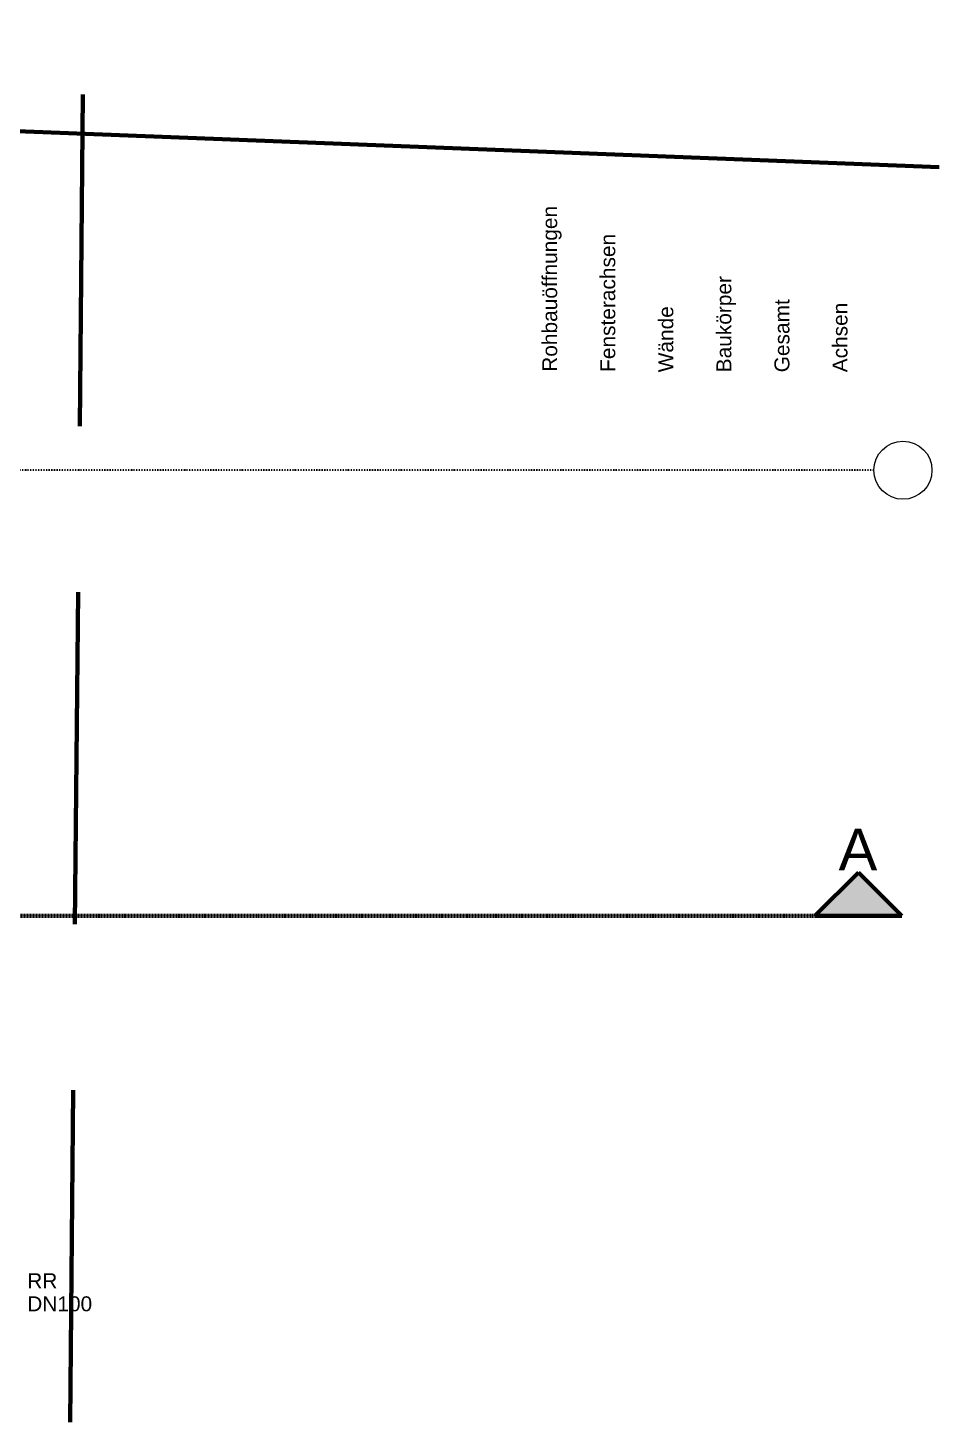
# Model space of a CAD drawing. Header units: metres. Extents: x -15638 to 29611, y -11908 to 29644.
# Drawn here: x 24118 to 29611, y 11076 to 19476 of the extents above; entities that cross this region are included whole.
import ezdxf

# ---------------------------------------------------------------- set-up
doc = ezdxf.new("R2010")
doc.units = ezdxf.units.M
doc.linetypes.add('Achse', pattern=[0.009, 0.005, -0.002, 0, -0.002])
doc.linetypes.add('Strich Punkt Mittel', pattern=[0.015875, 0.00635, -0.004763, 0, -0.004763])
for name, color, linetype, lineweight in [('A-DETL-GENF_', 92, 'Continuous', 13), ('A_Beschriftung_', 7, 'Continuous', 9), ('A_Grundstuecksgrenze', 5, 'Continuous', 70), ('A_Raster_', 1, 'Continuous', 9), ('G-ANNO-SYMB_', 111, 'Continuous', 9), ('Text', 130, 'Continuous', 9)]:
    doc.layers.add(name, color=color, linetype=linetype, lineweight=lineweight)
doc.styles.add('Arial_2', font='arial.ttf', dxfattribs={"height": 0.09})
doc.styles.add('Arial_8', font='arial.ttf', dxfattribs={"height": 0.25})
doc.styles.add('Arial_9', font='arial.ttf', dxfattribs={"height": 0.0018})

# ---------------------------------------------------------------- blocks, each defined once
blk = doc.blocks.new('Family - ___-3180367-263_PP_03DG_BT1')
at = {"layer": 'A_Grundstuecksgrenze'}
blk.add_line((48.5147, 89.3843), (26.926, 90.2231), dxfattribs=at)
blk = doc.blocks.new('Dtai_Fluchtlinie_Grenzlinie - Dtai_Grenzlinie-4164918-263_PP_03DG_BT1')
at = {"layer": 'A-DETL-GENF_', "lineweight": 70}
for p, q in [((21.45, 0), (23.45, 0)), ((24.45, 0), (26.45, 0)), ((27.45, 0), (29.45, 0))]:
    blk.add_line(p, q, dxfattribs=at)
blk = doc.blocks.new('Raster - BS_Achse-112124-263_PP_03DG_BT1')
at = {"layer": 'A_Beschriftung_'}
blk.add_circle((0, 0), 0.0035, dxfattribs=at)
blk = doc.blocks.new('Schnitt - 100_Gebaeudeschnitt-1260755-263_PP_03DG_BT1')
at = {"layer": 'G-ANNO-SYMB_'}
blk.add_hatch(color=256, dxfattribs=at).paths.add_polyline_path([(-0.00829, 0), (-0.00305, 0.00525), (0.0022, 0)])
at = {"layer": 'G-ANNO-SYMB_', "lineweight": 70}
for p, q in [((-0.00305, 0.00525), (-0.00829, 0)), ((0.0022, 0), (-0.00305, 0.00525)), ((-0.00829, 0), (0.0022, 0))]:
    blk.add_line(p, q, dxfattribs=at)
blk = doc.blocks.new('BS_Maßkette_AT_PP - unten oder rechts-9573063-263_PP_03DG_BT1')
at = {"layer": 'A_Beschriftung_', "char_height": 0.0018, "attachment_point": 1, "style": 'Arial_9'}
for s, insert, width in [('Rohbauöffnungen', (-0.00017, 0.00021), 0.0238101), ('Fensterachsen', (-0.00018, -0.00679), 0.019481), ('Wände', (-0.00023, -0.01379), 0.0096203), ('Baukörper', (-0.00023, -0.02079), 0.0137089), ('Gesamt', (-0.00023, -0.02779), 0.0102616), ('Achsen', (-0.00023, -0.03479), 0.0099409)]:
    blk.add_mtext(s, dxfattribs=dict(at, insert=insert, width=width))
blk = doc.blocks.new('354354')
at = {"layer": 'A_Raster_', "linetype": 'Strich Punkt Mittel', "lineweight": 35}
blk.add_line((48.1215, 87.558), (3.8074, 87.558), dxfattribs=at)
at = {"layer": 'G-ANNO-SYMB_', "linetype": 'Achse', "lineweight": 70}
blk.add_line((5.0046, 84.8728), (47.8756, 84.8728), dxfattribs=at)
at = {"layer": 'A-DETL-GENF_', "rotation": 89.44490754171983}
blk.add_blockref('Dtai_Fluchtlinie_Grenzlinie - Dtai_Grenzlinie-4164918-263_PP_03DG_BT1', (43.0679, 60.374), dxfattribs=at)
at = {"layer": 'A_Beschriftung_'}
for name, p, xscale, yscale, zscale, rotation in [('BS_Maßkette_AT_PP - unten oder rechts-9573063-263_PP_03DG_BT1', (46.1325, 88.1595), 50, 50, 50, 90.0000000000001), ('Raster - BS_Achse-112124-263_PP_03DG_BT1', (48.2965, 87.558), 49.99999999999998, 49.99999999999998, 49.99999999999998, 90)]:
    blk.add_blockref(name, p, dxfattribs=dict(at, xscale=xscale, yscale=yscale, zscale=zscale, rotation=rotation))
at = {"layer": 'A_Grundstuecksgrenze'}
blk.add_blockref('Family - ___-3180367-263_PP_03DG_BT1', (0, 0), dxfattribs=at)
at = {"layer": 'G-ANNO-SYMB_', "extrusion": (0, 0, -1), "xscale": 49.99999999999998, "yscale": 49.99999999999998, "zscale": 49.99999999999998}
blk.add_blockref('Schnitt - 100_Gebaeudeschnitt-1260755-263_PP_03DG_BT1', (-47.8756, 84.8728), dxfattribs=at)
at = {"layer": 'G-ANNO-SYMB_', "insert": (47.9086, 85.3981), "char_height": 0.25, "width": 0.284599, "attachment_point": 1, "style": 'Arial_8'}
blk.add_mtext('A', dxfattribs=at)
at = {"layer": 'Text', "color": 7, "char_height": 0.09, "attachment_point": 1, "style": 'Arial_2'}
for s, insert, width in [('RR', (43.0175, 82.7197), 0.216456), ('DN100', (43.0175, 82.5808), 0.468987)]:
    blk.add_mtext(s, dxfattribs=dict(at, insert=insert, width=width))

msp = doc.modelspace()

# ---------------------------------------------------------------- block references
at = {"xscale": 1000, "yscale": 1000, "zscale": 1000}
msp.add_blockref('354354', (-18903.7, -70747.2), dxfattribs=at)

doc.saveas('drawing.dxf')
